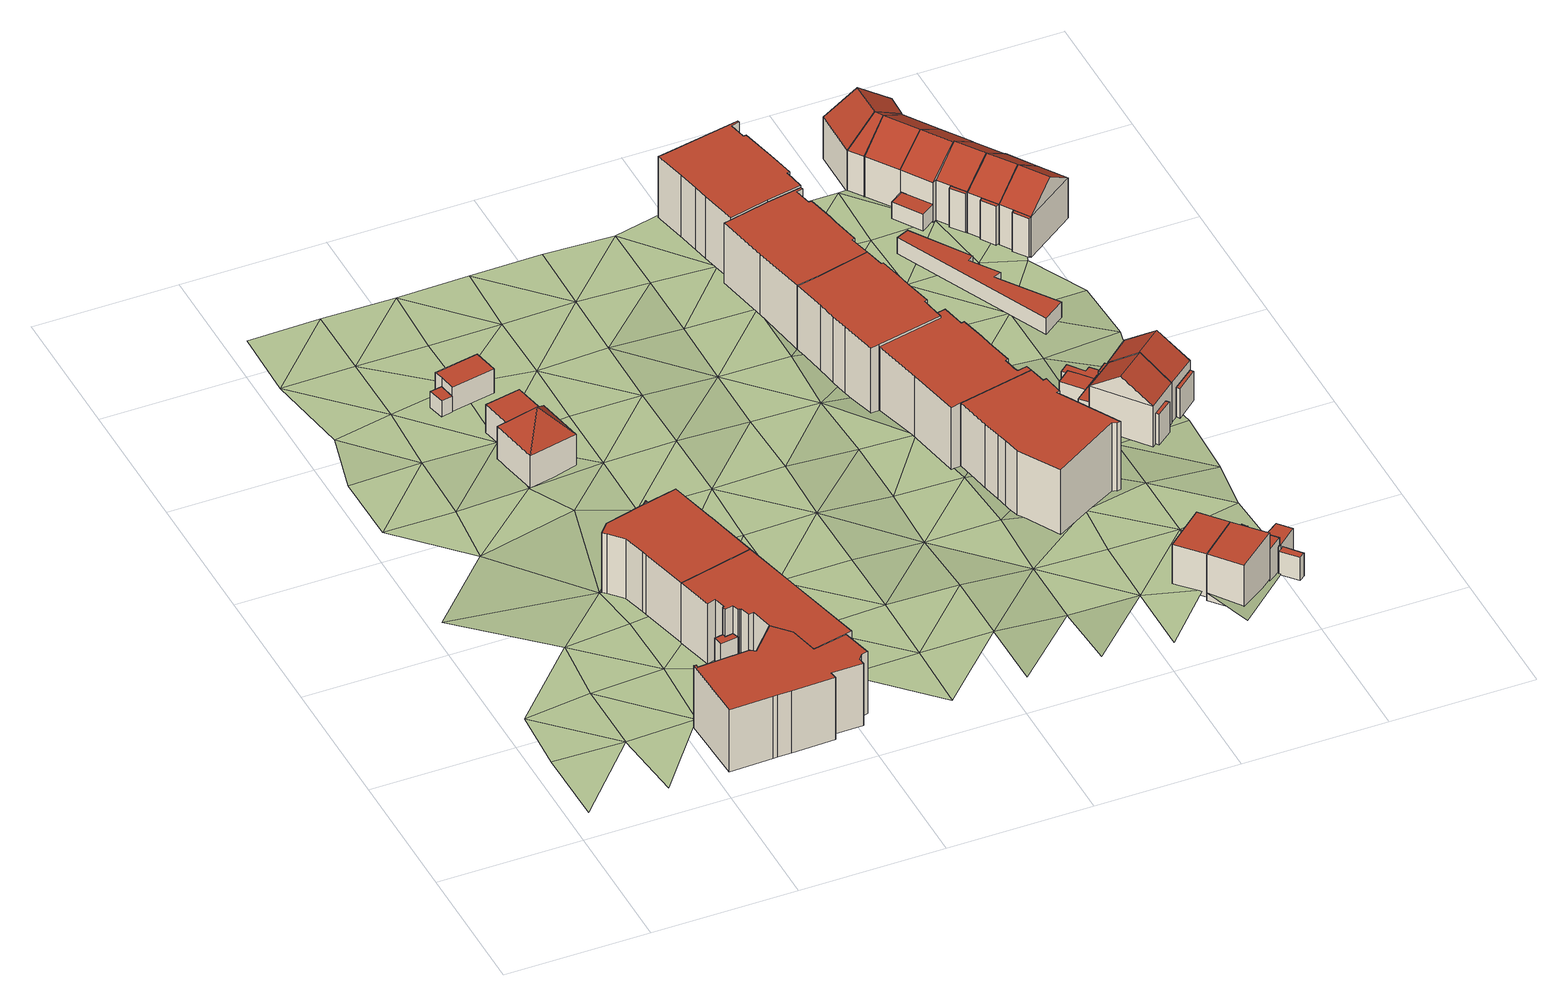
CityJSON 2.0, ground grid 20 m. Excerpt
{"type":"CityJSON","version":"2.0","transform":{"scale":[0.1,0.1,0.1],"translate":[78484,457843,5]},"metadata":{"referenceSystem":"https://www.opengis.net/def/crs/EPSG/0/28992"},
"CityObjects":{
"building1":{"type":"Building","attributes":{"RelativeEavesHeight":9.85,"AbsoluteEavesHeight":18.61,"RelativeRidgeHeight":9.85,"AbsoluteRidgeHeight":18.61,"roofType":"1000"},"geometry":[{"type":"Solid","lod":"2","boundaries":[[[[0,1,2,3]],[[1,4,5,2]],[[4,6,7,5]],[[6,8,9,7]],[[8,10,11,9]],[[10,12,13,11]],[[12,14,15,13]],[[14,16,17,15]],[[16,18,19,17]],[[18,20,21,19]],[[20,22,23,21]],[[22,24,25,23]],[[24,26,27,25]],[[26,28,29,27]],[[28,30,31,29]],[[30,32,33,31]],[[32,34,35,33]],[[34,36,37,35]],[[36,38,39,37]],[[38,40,41,39]],[[40,0,3,41]],[[40,38,36,34,32,30,28,26,24,22,20,18,16,14,12,10,8,6,4,1,0]],[[3,2,5,7,9,11,13,15,17,19,21,23,25,27,29,31,33,35,37,39,41]]]],"semantics":{"surfaces":[{"type":"WallSurface"},{"type":"RoofSurface","Slope":90,"Direction":0},{"type":"GroundSurface"}],"values":[[0,0,0,0,0,0,0,0,0,0,0,0,0,0,0,0,0,0,0,0,0,1,2]]}}]},
"building2":{"type":"Building","children":["building2-1","building2-2"]},
"building2-1":{"type":"BuildingPart","attributes":{"RelativeEavesHeight":5.04,"AbsoluteEavesHeight":14.31,"RelativeRidgeHeight":5.04,"AbsoluteRidgeHeight":14.31,"roofType":"1000"},"parents":["building2"],"geometry":[{"type":"Solid","lod":"2","boundaries":[[[[42,43,44,45]],[[43,46,47,44]],[[46,48,49,47]],[[48,50,51,49]],[[50,52,53,51]],[[52,42,45,53]],[[52,50,48,46,43,42]],[[45,44,47,49,51,53]]]],"semantics":{"surfaces":[{"type":"WallSurface"},{"type":"RoofSurface","Slope":90,"Direction":0},{"type":"GroundSurface"}],"values":[[0,0,0,0,0,0,1,2]]}}]},
"building2-2":{"type":"BuildingPart","attributes":{"RelativeEavesHeight":9.56,"AbsoluteEavesHeight":18.61,"RelativeRidgeHeight":9.56,"AbsoluteRidgeHeight":18.61,"roofType":"1000"},"parents":["building2"],"geometry":[{"type":"Solid","lod":"2","boundaries":[[[[54,55,56,57]],[[55,58,59,56]],[[58,60,61,59]],[[60,62,63,61]],[[62,64,65,63]],[[64,66,67,65]],[[66,68,69,67]],[[68,70,71,69]],[[70,72,73,71]],[[72,74,75,73]],[[74,40,76,75]],[[40,38,77,76]],[[38,36,78,77]],[[36,34,79,78]],[[34,80,81,79]],[[80,82,83,81]],[[82,84,85,83]],[[84,86,87,85]],[[86,88,89,87]],[[88,90,91,89]],[[90,54,57,91]],[[90,88,86,84,82,80,34,36,38,40,74,72,70,68,66,64,62,60,58,55,54]],[[57,56,59,61,63,65,67,69,71,73,75,76,77,78,79,81,83,85,87,89,91]]]],"semantics":{"surfaces":[{"type":"WallSurface"},{"type":"RoofSurface","Slope":90,"Direction":180},{"type":"GroundSurface"}],"values":[[0,0,0,0,0,0,0,0,0,0,0,0,0,0,0,0,0,0,0,0,0,1,2]]}}]},
"building3":{"type":"Building","attributes":{"RelativeEavesHeight":9.37,"AbsoluteEavesHeight":18.61,"RelativeRidgeHeight":9.37,"AbsoluteRidgeHeight":18.61,"roofType":"1000"},"geometry":[{"type":"Solid","lod":"2","boundaries":[[[[70,68,92,93]],[[68,94,95,92]],[[94,96,97,95]],[[96,98,99,97]],[[98,100,101,99]],[[100,102,103,101]],[[102,104,105,103]],[[104,106,107,105]],[[106,108,109,107]],[[108,110,111,109]],[[110,112,113,111]],[[112,114,115,113]],[[114,70,93,115]],[[114,112,110,108,106,104,102,100,98,96,94,68,70]],[[93,92,95,97,99,101,103,105,107,109,111,113,115]]]],"semantics":{"surfaces":[{"type":"WallSurface"},{"type":"RoofSurface","Slope":90,"Direction":0},{"type":"GroundSurface"}],"values":[[0,0,0,0,0,0,0,0,0,0,0,0,0,1,2]]}}]},
"building4":{"type":"Building","attributes":{"RelativeEavesHeight":3.61,"AbsoluteEavesHeight":12.9,"RelativeRidgeHeight":3.61,"AbsoluteRidgeHeight":12.9,"roofType":"1000"},"geometry":[{"type":"Solid","lod":"2","boundaries":[[[[116,117,118,119]],[[117,120,121,118]],[[120,122,123,121]],[[122,116,119,123]],[[122,120,117,116]],[[119,118,121,123]]]],"semantics":{"surfaces":[{"type":"WallSurface"},{"type":"RoofSurface","Slope":90,"Direction":0},{"type":"GroundSurface"}],"values":[[0,0,0,0,1,2]]}}]},
"building5":{"type":"Building","children":["building5-1","building5-2"]},
"building5-1":{"type":"BuildingPart","attributes":{"RelativeEavesHeight":5.06,"AbsoluteEavesHeight":13.68,"RelativeRidgeHeight":8.87,"AbsoluteRidgeHeight":17.49,"roofType":"1120"},"parents":["building5"],"geometry":[{"type":"Solid","lod":"2","boundaries":[[[[124,125,126,127]],[[125,128,129,126]],[[128,130,131,129]],[[130,124,127,131]],[[125,124,132]],[[128,125,132]],[[130,128,132]],[[124,130,132]],[[127,126,129,131]]]],"semantics":{"surfaces":[{"type":"WallSurface"},{"type":"RoofSurface","Slope":42.78,"Direction":259.05},{"type":"RoofSurface","Slope":42.77,"Direction":349.16},{"type":"RoofSurface","Slope":42.78,"Direction":79.16},{"type":"RoofSurface","Slope":42.77,"Direction":168.69},{"type":"GroundSurface"}],"values":[[0,0,0,0,1,2,3,4,5]]}}]},
"building5-2":{"type":"BuildingPart","attributes":{"RelativeEavesHeight":4.38,"AbsoluteEavesHeight":13.31,"RelativeRidgeHeight":4.38,"AbsoluteRidgeHeight":13.31,"roofType":"1000"},"parents":["building5"],"geometry":[{"type":"Solid","lod":"2","boundaries":[[[[133,134,135,136]],[[134,137,138,135]],[[137,139,140,138]],[[139,133,136,140]],[[139,137,134,133]],[[136,135,138,140]]]],"semantics":{"surfaces":[{"type":"WallSurface"},{"type":"RoofSurface","Slope":90,"Direction":169.07},{"type":"GroundSurface"}],"values":[[0,0,0,0,1,2]]}}]},
"building6":{"type":"Building","children":["building6-1","building6-2"]},
"building6-1":{"type":"BuildingPart","attributes":{"RelativeEavesHeight":2.48,"AbsoluteEavesHeight":11.59,"RelativeRidgeHeight":2.48,"AbsoluteRidgeHeight":11.59,"roofType":"1000"},"parents":["building6"],"geometry":[{"type":"Solid","lod":"2","boundaries":[[[[141,142,143,144]],[[142,145,146,143]],[[145,147,148,146]],[[147,141,144,148]],[[147,145,142,141]],[[144,143,146,148]]]],"semantics":{"surfaces":[{"type":"WallSurface"},{"type":"RoofSurface","Slope":90,"Direction":0},{"type":"GroundSurface"}],"values":[[0,0,0,0,1,2]]}}]},
"building6-2":{"type":"BuildingPart","attributes":{"RelativeEavesHeight":3.83,"AbsoluteEavesHeight":12.99,"RelativeRidgeHeight":3.83,"AbsoluteRidgeHeight":12.99,"roofType":"1000"},"parents":["building6"],"geometry":[{"type":"Solid","lod":"2","boundaries":[[[[149,150,151,152]],[[150,153,154,151]],[[153,155,156,154]],[[155,157,158,156]],[[157,149,152,158]],[[157,155,153,150,149]],[[152,151,154,156,158]]]],"semantics":{"surfaces":[{"type":"WallSurface"},{"type":"RoofSurface","Slope":90,"Direction":0},{"type":"GroundSurface"}],"values":[[0,0,0,0,0,1,2]]}}]},
"building7":{"type":"Building","attributes":{"RelativeEavesHeight":12.07,"AbsoluteEavesHeight":18.61,"RelativeRidgeHeight":12.07,"AbsoluteRidgeHeight":18.61,"roofType":"1000"},"geometry":[{"type":"Solid","lod":"2","boundaries":[[[[159,160,161,162]],[[160,163,164,161]],[[163,165,166,164]],[[165,167,168,166]],[[167,169,170,168]],[[169,171,172,170]],[[171,173,174,172]],[[173,175,176,174]],[[175,177,178,176]],[[177,179,180,178]],[[179,181,182,180]],[[181,183,184,182]],[[183,185,186,184]],[[185,187,188,186]],[[187,189,190,188]],[[189,191,192,190]],[[191,159,162,192]],[[191,189,187,185,183,181,179,177,175,173,171,169,167,165,163,160,159]],[[162,161,164,166,168,170,172,174,176,178,180,182,184,186,188,190,192]]]],"semantics":{"surfaces":[{"type":"WallSurface"},{"type":"RoofSurface","Slope":90,"Direction":0},{"type":"GroundSurface"}],"values":[[0,0,0,0,0,0,0,0,0,0,0,0,0,0,0,0,0,1,2]]}}]},
"building8":{"type":"Building","attributes":{"RelativeEavesHeight":11.74,"AbsoluteEavesHeight":18.32,"RelativeRidgeHeight":11.74,"AbsoluteRidgeHeight":18.32,"roofType":"1000"},"geometry":[{"type":"Solid","lod":"2","boundaries":[[[[193,194,195,196]],[[194,197,198,195]],[[197,199,200,198]],[[199,201,202,200]],[[201,203,204,202]],[[203,205,206,204]],[[205,207,208,206]],[[207,209,210,208]],[[209,211,212,210]],[[211,213,214,212]],[[213,215,216,214]],[[215,217,218,216]],[[217,219,220,218]],[[219,221,222,220]],[[221,223,224,222]],[[223,225,226,224]],[[225,193,196,226]],[[225,223,221,219,217,215,213,211,209,207,205,203,201,199,197,194,193]],[[196,195,198,200,202,204,206,208,210,212,214,216,218,220,222,224,226]]]],"semantics":{"surfaces":[{"type":"WallSurface"},{"type":"RoofSurface","Slope":90,"Direction":0},{"type":"GroundSurface"}],"values":[[0,0,0,0,0,0,0,0,0,0,0,0,0,0,0,0,0,1,2]]}}]},
"building9":{"type":"Building","attributes":{"RelativeEavesHeight":11.69,"AbsoluteEavesHeight":18.32,"RelativeRidgeHeight":11.69,"AbsoluteRidgeHeight":18.32,"roofType":"1000"},"geometry":[{"type":"Solid","lod":"2","boundaries":[[[[227,228,229,230]],[[228,231,232,229]],[[231,233,234,232]],[[233,235,236,234]],[[235,237,238,236]],[[237,239,240,238]],[[239,241,242,240]],[[241,201,202,242]],[[201,199,200,202]],[[199,243,244,200]],[[243,245,246,244]],[[245,247,248,246]],[[247,249,250,248]],[[249,251,252,250]],[[251,253,254,252]],[[253,227,230,254]],[[253,251,249,247,245,243,199,201,241,239,237,235,233,231,228,227]],[[230,229,232,234,236,238,240,242,202,200,244,246,248,250,252,254]]]],"semantics":{"surfaces":[{"type":"WallSurface"},{"type":"RoofSurface","Slope":90,"Direction":0},{"type":"GroundSurface"}],"values":[[0,0,0,0,0,0,0,0,0,0,0,0,0,0,0,0,1,2]]}}]},
"building10":{"type":"Building","attributes":{"RelativeEavesHeight":12.25,"AbsoluteEavesHeight":18.61,"RelativeRidgeHeight":12.25,"AbsoluteRidgeHeight":18.61,"roofType":"1000"},"geometry":[{"type":"Solid","lod":"2","boundaries":[[[[177,175,255,256]],[[175,173,257,255]],[[173,258,259,257]],[[258,260,261,259]],[[260,262,263,261]],[[262,264,265,263]],[[264,266,267,265]],[[266,268,269,267]],[[268,270,271,269]],[[270,272,273,271]],[[272,274,275,273]],[[274,276,277,275]],[[276,278,279,277]],[[278,280,281,279]],[[280,282,283,281]],[[282,284,285,283]],[[284,177,256,285]],[[284,282,280,278,276,274,272,270,268,266,264,262,260,258,173,175,177]],[[256,255,257,259,261,263,265,267,269,271,273,275,277,279,281,283,285]]]],"semantics":{"surfaces":[{"type":"WallSurface"},{"type":"RoofSurface","Slope":90,"Direction":0},{"type":"GroundSurface"}],"values":[[0,0,0,0,0,0,0,0,0,0,0,0,0,0,0,0,0,1,2]]}}]},
"building11":{"type":"Building","attributes":{"RelativeEavesHeight":12.56,"AbsoluteEavesHeight":18.91,"RelativeRidgeHeight":12.56,"AbsoluteRidgeHeight":18.91,"roofType":"1000"},"geometry":[{"type":"Solid","lod":"2","boundaries":[[[[286,287,265,267]],[[287,288,263,265]],[[288,289,290,263]],[[289,291,292,290]],[[291,293,294,292]],[[293,295,296,294]],[[295,297,298,296]],[[297,299,300,298]],[[299,301,302,300]],[[301,303,304,302]],[[303,305,306,304]],[[305,307,308,306]],[[307,309,310,308]],[[309,311,312,310]],[[311,313,314,312]],[[313,286,267,314]],[[313,311,309,307,305,303,301,299,297,295,293,291,289,288,287,286]],[[267,265,263,290,292,294,296,298,300,302,304,306,308,310,312,314]]]],"semantics":{"surfaces":[{"type":"WallSurface"},{"type":"RoofSurface","Slope":90,"Direction":0},{"type":"GroundSurface"}],"values":[[0,0,0,0,0,0,0,0,0,0,0,0,0,0,0,0,1,2]]}}]},
"building12":{"type":"Building","children":["building12-1","building12-2","building12-3"]},
"building12-1":{"type":"BuildingPart","attributes":{"RelativeEavesHeight":6.79,"AbsoluteEavesHeight":14.3,"RelativeRidgeHeight":6.79,"AbsoluteRidgeHeight":14.3,"roofType":"1000"},"parents":["building12"],"geometry":[{"type":"Solid","lod":"2","boundaries":[[[[315,316,317,318]],[[316,319,320,317]],[[319,321,322,320]],[[321,315,318,322]],[[321,319,316,315]],[[318,317,320,322]]]],"semantics":{"surfaces":[{"type":"WallSurface"},{"type":"RoofSurface","Slope":90,"Direction":0},{"type":"GroundSurface"}],"values":[[0,0,0,0,1,2]]}}]},
"building12-2":{"type":"BuildingPart","attributes":{"RelativeEavesHeight":4.45,"AbsoluteEavesHeight":11.6,"RelativeRidgeHeight":4.45,"AbsoluteRidgeHeight":11.6,"roofType":"1000"},"parents":["building12"],"geometry":[{"type":"Solid","lod":"2","boundaries":[[[[323,324,325,326]],[[324,327,328,325]],[[327,329,330,328]],[[329,323,326,330]],[[329,327,324,323]],[[326,325,328,330]]]],"semantics":{"surfaces":[{"type":"WallSurface"},{"type":"RoofSurface","Slope":90,"Direction":0},{"type":"GroundSurface"}],"values":[[0,0,0,0,1,2]]}}]},
"building12-3":{"type":"BuildingPart","attributes":{"RelativeEavesHeight":3.39,"AbsoluteEavesHeight":10.38,"RelativeRidgeHeight":3.39,"AbsoluteRidgeHeight":10.38,"roofType":"1000"},"parents":["building12"],"geometry":[{"type":"Solid","lod":"2","boundaries":[[[[331,332,333,334]],[[332,335,336,333]],[[335,337,338,336]],[[337,331,334,338]],[[337,335,332,331]],[[334,333,336,338]]]],"semantics":{"surfaces":[{"type":"WallSurface"},{"type":"RoofSurface","Slope":90,"Direction":0},{"type":"GroundSurface"}],"values":[[0,0,0,0,1,2]]}}]},
"building13":{"type":"Building","children":["building13-1","building13-2","building13-3","building13-4","building13-5","building13-6"]},
"building13-1":{"type":"BuildingPart","attributes":{"RelativeEavesHeight":3.86,"AbsoluteEavesHeight":10.39,"RelativeRidgeHeight":3.86,"AbsoluteRidgeHeight":10.39,"roofType":"1000"},"parents":["building13"],"geometry":[{"type":"Solid","lod":"2","boundaries":[[[[339,340,341,342]],[[340,343,344,341]],[[343,345,346,344]],[[345,339,342,346]],[[345,343,340,339]],[[342,341,344,346]]]],"semantics":{"surfaces":[{"type":"WallSurface"},{"type":"RoofSurface","Slope":90,"Direction":0},{"type":"GroundSurface"}],"values":[[0,0,0,0,1,2]]}}]},
"building13-2":{"type":"BuildingPart","attributes":{"RelativeEavesHeight":4.02,"AbsoluteEavesHeight":10.39,"RelativeRidgeHeight":4.02,"AbsoluteRidgeHeight":10.39,"roofType":"1000"},"parents":["building13"],"geometry":[{"type":"Solid","lod":"2","boundaries":[[[[347,348,349,350]],[[348,351,352,349]],[[351,343,353,352]],[[343,347,350,353]],[[343,351,348,347]],[[350,349,352,353]]]],"semantics":{"surfaces":[{"type":"WallSurface"},{"type":"RoofSurface","Slope":90,"Direction":0},{"type":"GroundSurface"}],"values":[[0,0,0,0,1,2]]}}]},
"building13-3":{"type":"BuildingPart","attributes":{"RelativeEavesHeight":3.58,"AbsoluteEavesHeight":9.78,"RelativeRidgeHeight":3.58,"AbsoluteRidgeHeight":9.78,"roofType":"1000"},"parents":["building13"],"geometry":[{"type":"Solid","lod":"2","boundaries":[[[[354,355,356,357]],[[355,358,359,356]],[[358,360,361,359]],[[360,354,357,361]],[[360,358,355,354]],[[357,356,359,361]]]],"semantics":{"surfaces":[{"type":"WallSurface"},{"type":"RoofSurface","Slope":90,"Direction":0},{"type":"GroundSurface"}],"values":[[0,0,0,0,1,2]]}}]},
"building13-4":{"type":"BuildingPart","attributes":{"RelativeEavesHeight":3.43,"AbsoluteEavesHeight":10.38,"RelativeRidgeHeight":3.43,"AbsoluteRidgeHeight":10.38,"roofType":"1000"},"parents":["building13"],"geometry":[{"type":"Solid","lod":"2","boundaries":[[[[337,335,336,338]],[[335,362,363,336]],[[362,364,365,363]],[[364,337,338,365]],[[364,362,335,337]],[[338,336,363,365]]]],"semantics":{"surfaces":[{"type":"WallSurface"},{"type":"RoofSurface","Slope":90,"Direction":0},{"type":"GroundSurface"}],"values":[[0,0,0,0,1,2]]}}]},
"building13-5":{"type":"BuildingPart","attributes":{"RelativeEavesHeight":7.33,"AbsoluteEavesHeight":14.3,"RelativeRidgeHeight":7.33,"AbsoluteRidgeHeight":14.3,"roofType":"1000"},"parents":["building13"],"geometry":[{"type":"Solid","lod":"2","boundaries":[[[[366,315,367,368]],[[315,321,369,367]],[[321,370,371,369]],[[370,366,368,371]],[[370,321,315,366]],[[368,367,369,371]]]],"semantics":{"surfaces":[{"type":"WallSurface"},{"type":"RoofSurface","Slope":90,"Direction":0},{"type":"GroundSurface"}],"values":[[0,0,0,0,1,2]]}}]},
"building13-6":{"type":"BuildingPart","attributes":{"RelativeEavesHeight":5.06,"AbsoluteEavesHeight":11.6,"RelativeRidgeHeight":5.06,"AbsoluteRidgeHeight":11.6,"roofType":"1000"},"parents":["building13"],"geometry":[{"type":"Solid","lod":"2","boundaries":[[[[329,327,372,373]],[[327,374,341,372]],[[374,375,376,341]],[[375,329,373,376]],[[375,374,327,329]],[[373,372,341,376]]]],"semantics":{"surfaces":[{"type":"WallSurface"},{"type":"RoofSurface","Slope":90,"Direction":0},{"type":"GroundSurface"}],"values":[[0,0,0,0,1,2]]}}]},
"building14":{"type":"Building","children":["building14-1","building14-2","building14-3","building14-4"]},
"building14-1":{"type":"BuildingPart","attributes":{"RelativeEavesHeight":6.4,"AbsoluteEavesHeight":13.35,"RelativeRidgeHeight":9.7,"AbsoluteRidgeHeight":16.65,"roofType":"1030"},"parents":["building14"],"geometry":[{"type":"Solid","lod":"2","boundaries":[[[[377,378,379,380]],[[378,381,382,379]],[[381,383,384,382]],[[383,377,380,384]],[[381,378,385]],[[377,383,386]],[[378,377,386,385]],[[383,381,385,386]],[[380,379,382,384]]]],"semantics":{"surfaces":[{"type":"WallSurface"},{"type":"RoofSurface","Slope":53.16,"Direction":321.56},{"type":"RoofSurface","Slope":53.16,"Direction":141.35},{"type":"GroundSurface"}],"values":[[0,0,0,0,0,0,1,2,3]]}}]},
"building14-2":{"type":"BuildingPart","attributes":{"RelativeEavesHeight":3.9,"AbsoluteEavesHeight":10.85,"RelativeRidgeHeight":3.9,"AbsoluteRidgeHeight":10.85,"roofType":"1000"},"parents":["building14"],"geometry":[{"type":"Solid","lod":"2","boundaries":[[[[387,388,389,380]],[[388,390,391,389]],[[390,392,379,391]],[[392,387,380,379]],[[392,390,388,387]],[[380,389,391,379]]]],"semantics":{"surfaces":[{"type":"WallSurface"},{"type":"RoofSurface","Slope":90,"Direction":0},{"type":"GroundSurface"}],"values":[[0,0,0,0,1,2]]}}]},
"building14-3":{"type":"BuildingPart","attributes":{"RelativeEavesHeight":3.12,"AbsoluteEavesHeight":10.19,"RelativeRidgeHeight":3.12,"AbsoluteRidgeHeight":10.19,"roofType":"1000"},"parents":["building14"],"geometry":[{"type":"Solid","lod":"2","boundaries":[[[[393,394,395,396]],[[394,397,398,395]],[[397,399,400,398]],[[399,401,402,400]],[[401,393,396,402]],[[401,399,397,394,393]],[[396,395,398,400,402]]]],"semantics":{"surfaces":[{"type":"WallSurface"},{"type":"RoofSurface","Slope":90,"Direction":0},{"type":"GroundSurface"}],"values":[[0,0,0,0,0,1,2]]}}]},
"building14-4":{"type":"BuildingPart","attributes":{"RelativeEavesHeight":4.85,"AbsoluteEavesHeight":11.91,"RelativeRidgeHeight":4.85,"AbsoluteRidgeHeight":11.91,"roofType":"1000"},"parents":["building14"],"geometry":[{"type":"Solid","lod":"2","boundaries":[[[[403,404,405,406]],[[404,407,408,405]],[[407,409,410,408]],[[409,403,406,410]],[[409,407,404,403]],[[406,405,408,410]]]],"semantics":{"surfaces":[{"type":"WallSurface"},{"type":"RoofSurface","Slope":90,"Direction":0},{"type":"GroundSurface"}],"values":[[0,0,0,0,1,2]]}}]},
"building15":{"type":"Building","children":["building15-1","building15-2","building15-3","building15-4"]},
"building15-1":{"type":"BuildingPart","attributes":{"RelativeEavesHeight":4.31,"AbsoluteEavesHeight":11.48,"RelativeRidgeHeight":4.31,"AbsoluteRidgeHeight":11.48,"roofType":"1000"},"parents":["building15"],"geometry":[{"type":"Solid","lod":"2","boundaries":[[[[411,412,413,414]],[[412,415,416,413]],[[415,417,418,416]],[[417,411,414,418]],[[417,415,412,411]],[[414,413,416,418]]]],"semantics":{"surfaces":[{"type":"WallSurface"},{"type":"RoofSurface","Slope":90,"Direction":0},{"type":"GroundSurface"}],"values":[[0,0,0,0,1,2]]}}]},
"building15-2":{"type":"BuildingPart","attributes":{"RelativeEavesHeight":2.87,"AbsoluteEavesHeight":9.78,"RelativeRidgeHeight":2.87,"AbsoluteRidgeHeight":9.78,"roofType":"1000"},"parents":["building15"],"geometry":[{"type":"Solid","lod":"2","boundaries":[[[[419,420,421,422]],[[420,423,424,421]],[[423,425,426,424]],[[425,427,428,426]],[[427,429,430,428]],[[429,431,432,430]],[[431,433,434,432]],[[433,435,436,434]],[[435,437,438,436]],[[437,439,440,438]],[[439,419,422,440]],[[439,437,435,433,431,429,427,425,423,420,419]],[[422,421,424,426,428,430,432,434,436,438,440]]]],"semantics":{"surfaces":[{"type":"WallSurface"},{"type":"RoofSurface","Slope":90,"Direction":180},{"type":"GroundSurface"}],"values":[[0,0,0,0,0,0,0,0,0,0,0,1,2]]}}]},
"building15-3":{"type":"BuildingPart","attributes":{"RelativeEavesHeight":4.63,"AbsoluteEavesHeight":11.91,"RelativeRidgeHeight":4.63,"AbsoluteRidgeHeight":11.91,"roofType":"1000"},"parents":["building15"],"geometry":[{"type":"Solid","lod":"2","boundaries":[[[[441,442,443,444]],[[442,445,446,443]],[[445,447,448,446]],[[447,441,444,448]],[[447,445,442,441]],[[444,443,446,448]]]],"semantics":{"surfaces":[{"type":"WallSurface"},{"type":"RoofSurface","Slope":90,"Direction":0},{"type":"GroundSurface"}],"values":[[0,0,0,0,1,2]]}}]},
"building15-4":{"type":"BuildingPart","attributes":{"RelativeEavesHeight":6.18,"AbsoluteEavesHeight":13.35,"RelativeRidgeHeight":9.48,"AbsoluteRidgeHeight":16.65,"roofType":"1030"},"parents":["building15"],"geometry":[{"type":"Solid","lod":"2","boundaries":[[[[449,381,450,451]],[[381,452,414,450]],[[452,453,454,414]],[[453,449,451,454]],[[452,381,455]],[[449,453,456]],[[381,449,456,455]],[[453,452,455,456]],[[451,450,414,454]]]],"semantics":{"surfaces":[{"type":"WallSurface"},{"type":"RoofSurface","Slope":53.66,"Direction":140.79},{"type":"RoofSurface","Slope":53.66,"Direction":320.32},{"type":"GroundSurface"}],"values":[[0,0,0,0,0,0,1,2,3]]}}]},
"building16":{"type":"Building","attributes":{"RelativeEavesHeight":2.44,"AbsoluteEavesHeight":8.48,"RelativeRidgeHeight":2.44,"AbsoluteRidgeHeight":8.48,"roofType":"1000"},"geometry":[{"type":"Solid","lod":"2","boundaries":[[[[457,458,459,460]],[[458,461,462,459]],[[461,463,464,462]],[[463,465,466,464]],[[465,467,468,466]],[[467,469,470,468]],[[469,471,472,470]],[[471,457,460,472]],[[471,469,467,465,463,461,458,457]],[[460,459,462,464,466,468,470,472]]]],"semantics":{"surfaces":[{"type":"WallSurface"},{"type":"RoofSurface","Slope":90,"Direction":0},{"type":"GroundSurface"}],"values":[[0,0,0,0,0,0,0,0,1,2]]}}]},
"building17":{"type":"Building","children":["building17-1","building17-2"]},
"building17-1":{"type":"BuildingPart","attributes":{"RelativeEavesHeight":6.51,"AbsoluteEavesHeight":12.1,"RelativeRidgeHeight":9.7,"AbsoluteRidgeHeight":15.29,"roofType":"1030"},"parents":["building17"],"geometry":[{"type":"Solid","lod":"2","boundaries":[[[[473,474,475,476]],[[474,477,478,475]],[[477,479,480,478]],[[479,473,476,480]],[[477,474,481]],[[473,479,482]],[[474,473,482,481]],[[479,477,481,482]],[[476,475,478,480]]]],"semantics":{"surfaces":[{"type":"WallSurface"},{"type":"RoofSurface","Slope":56.31,"Direction":236.57},{"type":"RoofSurface","Slope":56.39,"Direction":62.44},{"type":"GroundSurface"}],"values":[[0,0,0,0,0,0,1,2,3]]}}]},
"building17-2":{"type":"BuildingPart","attributes":{"RelativeEavesHeight":6.57,"AbsoluteEavesHeight":12.1,"RelativeRidgeHeight":9.76,"AbsoluteRidgeHeight":15.29,"roofType":"1030"},"parents":["building17"],"geometry":[{"type":"Solid","lod":"2","boundaries":[[[[474,483,484,485]],[[483,486,487,484]],[[486,477,488,487]],[[477,474,485,488]],[[486,483,489]],[[474,477,481]],[[483,474,481,489]],[[477,486,489,481]],[[485,484,487,488]]]],"semantics":{"surfaces":[{"type":"WallSurface"},{"type":"RoofSurface","Slope":54.99,"Direction":270.07},{"type":"RoofSurface","Slope":54.94,"Direction":90.62},{"type":"GroundSurface"}],"values":[[0,0,0,0,0,0,1,2,3]]}}]},
"building18":{"type":"Building","attributes":{"RelativeEavesHeight":6.51,"AbsoluteEavesHeight":12.1,"RelativeRidgeHeight":9.69,"AbsoluteRidgeHeight":15.29,"roofType":"1030"},"geometry":[{"type":"Solid","lod":"2","boundaries":[[[[490,473,476,491]],[[473,479,480,476]],[[479,492,493,480]],[[492,490,491,493]],[[479,473,482]],[[490,492,494]],[[473,490,494,482]],[[492,479,482,494]],[[491,476,480,493]]]],"semantics":{"surfaces":[{"type":"WallSurface"},{"type":"RoofSurface","Slope":56.1,"Direction":235.72},{"type":"RoofSurface","Slope":56.1,"Direction":55.79},{"type":"GroundSurface"}],"values":[[0,0,0,0,0,0,1,2,3]]}}]},
"building19":{"type":"Building","children":["building19-1","building19-2"]},
"building19-1":{"type":"BuildingPart","attributes":{"RelativeEavesHeight":6.51,"AbsoluteEavesHeight":12.1,"RelativeRidgeHeight":9.69,"AbsoluteRidgeHeight":15.29,"roofType":"1030"},"parents":["building19"],"geometry":[{"type":"Solid","lod":"2","boundaries":[[[[492,495,496,493]],[[495,497,498,496]],[[497,490,491,498]],[[490,492,493,491]],[[497,495,499]],[[492,490,494]],[[495,492,494,499]],[[490,497,499,494]],[[493,496,498,491]]]],"semantics":{"surfaces":[{"type":"WallSurface"},{"type":"RoofSurface","Slope":56.08,"Direction":55.81},{"type":"RoofSurface","Slope":56.08,"Direction":235.78},{"type":"GroundSurface"}],"values":[[0,0,0,0,0,0,1,2,3]]}}]},
"building19-2":{"type":"BuildingPart","attributes":{"RelativeEavesHeight":2.61,"AbsoluteEavesHeight":8.66,"RelativeRidgeHeight":2.61,"AbsoluteRidgeHeight":8.66,"roofType":"1000"},"parents":["building19"],"geometry":[{"type":"Solid","lod":"2","boundaries":[[[[500,501,502,503]],[[501,504,505,502]],[[504,506,507,505]],[[506,500,503,507]],[[506,504,501,500]],[[503,502,505,507]]]],"semantics":{"surfaces":[{"type":"WallSurface"},{"type":"RoofSurface","Slope":90,"Direction":0},{"type":"GroundSurface"}],"values":[[0,0,0,0,1,2]]}}]},
"building20":{"type":"Building","children":["building20-1","building20-2"]},
"building20-1":{"type":"BuildingPart","attributes":{"RelativeEavesHeight":6.47,"AbsoluteEavesHeight":12.1,"RelativeRidgeHeight":9.66,"AbsoluteRidgeHeight":15.29,"roofType":"1030"},"parents":["building20"],"geometry":[{"type":"Solid","lod":"2","boundaries":[[[[508,509,510,511]],[[509,512,513,510]],[[512,514,515,513]],[[514,508,511,515]],[[512,509,516]],[[508,514,517]],[[509,508,517,516]],[[514,512,516,517]],[[511,510,513,515]]]],"semantics":{"surfaces":[{"type":"WallSurface"},{"type":"RoofSurface","Slope":54.31,"Direction":55.54},{"type":"RoofSurface","Slope":54.3,"Direction":234.99},{"type":"GroundSurface"}],"values":[[0,0,0,0,0,0,1,2,3]]}}]},
"building20-2":{"type":"BuildingPart","attributes":{"RelativeEavesHeight":6.11,"AbsoluteEavesHeight":12.1,"RelativeRidgeHeight":6.11,"AbsoluteRidgeHeight":12.1,"roofType":"1000"},"parents":["building20"],"geometry":[{"type":"Solid","lod":"2","boundaries":[[[[512,518,519,520]],[[518,521,522,519]],[[521,523,524,522]],[[523,512,520,524]],[[523,521,518,512]],[[520,519,522,524]]]],"semantics":{"surfaces":[{"type":"WallSurface"},{"type":"RoofSurface","Slope":90,"Direction":0},{"type":"GroundSurface"}],"values":[[0,0,0,0,1,2]]}}]},
"building21":{"type":"Building","children":["building21-1","building21-2"]},
"building21-1":{"type":"BuildingPart","attributes":{"RelativeEavesHeight":6.44,"AbsoluteEavesHeight":12.1,"RelativeRidgeHeight":9.63,"AbsoluteRidgeHeight":15.29,"roofType":"1030"},"parents":["building21"],"geometry":[{"type":"Solid","lod":"2","boundaries":[[[[525,526,527,528]],[[526,529,530,527]],[[529,531,532,530]],[[531,525,528,532]],[[529,526,533]],[[525,531,534]],[[526,525,534,533]],[[531,529,533,534]],[[528,527,530,532]]]],"semantics":{"surfaces":[{"type":"WallSurface"},{"type":"RoofSurface","Slope":54.35,"Direction":55.72},{"type":"RoofSurface","Slope":54.35,"Direction":235.53},{"type":"GroundSurface"}],"values":[[0,0,0,0,0,0,1,2,3]]}}]},
"building21-2":{"type":"BuildingPart","attributes":{"RelativeEavesHeight":6.15,"AbsoluteEavesHeight":12.1,"RelativeRidgeHeight":6.15,"AbsoluteRidgeHeight":12.1,"roofType":"1000"},"parents":["building21"],"geometry":[{"type":"Solid","lod":"2","boundaries":[[[[529,535,536,537]],[[535,538,539,536]],[[538,540,541,539]],[[540,529,537,541]],[[540,538,535,529]],[[537,536,539,541]]]],"semantics":{"surfaces":[{"type":"WallSurface"},{"type":"RoofSurface","Slope":90,"Direction":0},{"type":"GroundSurface"}],"values":[[0,0,0,0,1,2]]}}]},
"building22":{"type":"Building","children":["building22-1","building22-2"]},
"building22-1":{"type":"BuildingPart","attributes":{"RelativeEavesHeight":6.39,"AbsoluteEavesHeight":12.1,"RelativeRidgeHeight":9.58,"AbsoluteRidgeHeight":15.29,"roofType":"1030"},"parents":["building22"],"geometry":[{"type":"Solid","lod":"2","boundaries":[[[[526,542,543,527]],[[542,544,545,543]],[[544,529,530,545]],[[529,526,527,530]],[[544,542,546]],[[526,529,533]],[[542,526,533,546]],[[529,544,546,533]],[[527,543,545,530]]]],"semantics":{"surfaces":[{"type":"WallSurface"},{"type":"RoofSurface","Slope":54.39,"Direction":56.02},{"type":"RoofSurface","Slope":54.39,"Direction":236.41},{"type":"GroundSurface"}],"values":[[0,0,0,0,0,0,1,2,3]]}}]},
"building22-2":{"type":"BuildingPart","attributes":{"RelativeEavesHeight":6.12,"AbsoluteEavesHeight":12.1,"RelativeRidgeHeight":6.12,"AbsoluteRidgeHeight":12.1,"roofType":"1000"},"parents":["building22"],"geometry":[{"type":"Solid","lod":"2","boundaries":[[[[544,547,548,549]],[[547,550,551,548]],[[550,552,553,551]],[[552,544,549,553]],[[552,550,547,544]],[[549,548,551,553]]]],"semantics":{"surfaces":[{"type":"WallSurface"},{"type":"RoofSurface","Slope":90,"Direction":0},{"type":"GroundSurface"}],"values":[[0,0,0,0,1,2]]}}]},
"terrain1":{"type":"TINRelief","geometry":[{"type":"CompositeSurface","lod":"2","boundaries":[[[554,555,556]],[[557,554,556]],[[557,556,558]],[[557,558,559]],[[556,560,561]],[[558,556,561]],[[562,559,563]],[[559,558,564]],[[558,561,564]],[[565,562,563]],[[566,567,568]],[[567,565,569]],[[559,564,570]],[[561,571,572]],[[567,569,568]],[[573,566,568]],[[559,570,563]],[[564,561,574]],[[575,573,576]],[[561,572,574]],[[569,565,577]],[[573,568,576]],[[565,563,578]],[[579,575,580]],[[570,564,581]],[[575,576,582]],[[568,569,583]],[[563,570,581]],[[564,574,581]],[[565,578,577]],[[575,582,580]],[[576,568,583]],[[572,584,585]],[[569,577,583]],[[574,572,585]],[[563,586,578]],[[582,576,587]],[[563,581,588]],[[563,588,586]],[[576,583,587]],[[574,589,581]],[[574,585,589]],[[577,578,590]],[[583,577,590]],[[580,582,591]],[[582,587,592]],[[578,586,590]],[[582,592,591]],[[581,589,593]],[[588,581,594]],[[587,583,595]],[[583,590,596]],[[589,585,597]],[[581,593,594]],[[586,588,598]],[[585,599,597]],[[583,596,595]],[[592,587,600]],[[588,594,598]],[[593,589,601]],[[590,586,602]],[[591,592,600]],[[589,597,601]],[[587,595,600]],[[586,598,602]],[[596,590,603]],[[594,593,604]],[[593,601,605]],[[595,596,603]],[[597,599,606]],[[590,602,603]],[[591,600,607]],[[598,594,604]],[[593,605,604]],[[601,597,608]],[[600,595,609]],[[595,603,610]],[[602,598,611]],[[597,606,608]],[[598,604,612]],[[607,600,609]],[[605,601,613]],[[595,610,609]],[[598,612,611]],[[604,605,613]],[[603,602,614]],[[601,608,613]],[[610,603,614]],[[606,615,616]],[[607,609,617]],[[602,611,614]],[[612,604,618]],[[604,613,619]],[[608,606,620]],[[609,610,621]],[[604,619,618]],[[610,614,622]],[[611,612,623]],[[613,608,620]],[[606,616,620]],[[610,622,621]],[[614,611,623]],[[617,609,624]],[[612,618,623]],[[619,613,625]],[[609,621,624]],[[613,620,626]],[[616,627,628]],[[622,614,629]],[[618,619,630]],[[614,623,631]],[[613,626,625]],[[620,616,628]],[[623,618,630]],[[614,631,629]],[[619,625,630]],[[621,622,632]],[[624,621,632]],[[622,629,632]],[[626,620,633]],[[620,628,634]],[[620,634,633]],[[631,623,635]],[[628,636,637]],[[623,630,638]],[[624,632,639]],[[625,626,640]],[[630,625,641]],[[629,631,642]],[[626,633,640]],[[623,638,635]],[[634,628,643]],[[632,629,644]],[[628,637,643]],[[631,635,642]],[[625,640,641]],[[630,641,638]],[[633,634,643]],[[639,632,645]],[[629,642,644]],[[640,633,646]],[[632,644,645]],[[637,647,648]],[[633,643,646]],[[638,641,649]],[[635,638,650]],[[643,637,648]],[[641,640,651]],[[638,649,650]],[[642,635,652]],[[640,646,653]],[[649,641,651]],[[644,642,654]],[[635,650,652]],[[640,653,651]],[[646,643,655]],[[643,648,655]],[[642,652,654]],[[645,644,656]],[[649,651,657]],[[650,649,658]],[[653,646,659]],[[646,655,659]],[[644,654,656]],[[652,650,658]],[[649,657,658]],[[651,653,660]],[[653,659,661]],[[657,651,660]],[[654,652,662]],[[653,661,660]],[[652,658,663]],[[656,654,662]],[[652,663,662]],[[658,657,664]],[[657,660,664]],[[663,658,665]],[[656,662,666]],[[658,664,667]],[[658,667,665]],[[662,663,668]],[[663,665,668]],[[666,662,668]],[[666,668,669]]]}]}
},
"vertices":[
[405,44,136],[396,42,136],[396,42,38],[405,44,38],[390,34,136],[390,34,38],[391,25,136],[391,25,38],[347,24,136],[347,24,38],[348,14,136],[348,14,38],[288,12,136],[288,12,38],[269,12,136],[269,12,38],[263,12,136],[263,12,38],[202,10,136],[202,10,38],[199,108,136],[199,108,38],[202,108,136],[202,108,38],[202,103,136],[202,103,38],[270,107,136],[270,107,38],[274,107,136],[274,107,38],[281,102,136],[281,102,38],[316,140,136],[316,140,38],[316,141,136],[316,141,38],[338,117,136],[338,117,38],[347,76,136],[347,76,38],[395,86,136],[395,86,38],
[269,181,93],[267,195,93],[267,195,43],[269,181,43],[279,197,93],[279,197,43],[280,192,93],[280,192,43],[291,194,93],[291,194,43],[294,185,93],[294,185,43],
[291,194,136],[280,192,136],[280,192,41],[291,194,41],[279,197,136],[279,197,41],[281,198,136],[281,198,41],[280,199,136],[280,199,41],[277,215,136],[277,215,41],[265,211,136],[265,211,41],[252,262,136],[252,262,41],[357,287,136],[357,287,41],[376,208,136],[376,208,41],[404,89,136],[404,89,41],[395,86,41],[347,76,41],[338,117,41],[316,141,41],[309,172,136],[309,172,41],[302,171,136],[302,171,41],[298,185,136],[298,185,41],[296,184,136],[296,184,41],[296,186,136],[296,186,41],[294,185,136],[294,185,41],
[252,262,42],[357,287,42],[236,330,136],[236,330,42],[234,337,136],[234,337,42],[226,369,136],[226,369,42],[209,387,136],[209,387,42],[204,392,136],[204,392,42],[217,407,136],[217,407,42],[272,421,136],[272,421,42],[323,433,136],[323,433,42],[338,369,136],[338,369,42],[340,362,136],[340,362,42],[344,344,136],[344,344,42],
[323,433,79],[272,421,79],[272,421,43],[323,433,43],[265,448,79],[265,448,43],[309,492,79],[309,492,43],
[212,622,87],[199,691,87],[199,691,36],[212,622,36],[268,705,87],[268,705,36],[281,636,87],[281,636,36],[240,663,125],
[215,694,83],[206,741,83],[206,741,39],[215,694,39],[256,751,83],[256,751,39],[265,704,83],[265,704,39],
[168,789,66],[163,812,66],[163,812,41],[168,789,41],[180,815,66],[180,815,41],[184,792,66],[184,792,41],
[180,815,80],[177,827,80],[177,827,42],[180,815,42],[239,839,80],[239,839,42],[246,804,80],[246,804,42],[184,792,80],[184,792,42],
[759,617,136],[761,607,136],[761,607,15],[759,617,15],[669,587,136],[669,587,15],[656,584,136],[656,584,15],[645,636,136],[645,636,15],[640,660,136],[640,660,15],[635,687,136],[635,687,15],[625,734,136],[625,734,15],[660,741,136],[660,741,15],[731,759,136],[731,759,15],[737,731,136],[737,731,15],[740,731,136],[740,731,15],[748,695,136],[748,695,15],[750,683,136],[750,683,15],[751,678,136],[751,678,15],[759,642,136],[759,642,15],[755,641,136],[755,641,15],
[802,479,133],[804,473,133],[804,473,16],[802,479,16],[818,476,133],[818,476,16],[820,467,133],[820,467,16],[714,444,133],[714,444,16],[699,440,133],[699,440,16],[684,515,133],[684,515,16],[669,587,133],[669,587,16],[761,607,133],[761,607,16],[759,617,133],[759,617,16],[773,620,133],[773,620,16],[780,587,133],[780,587,16],[784,588,133],[784,588,16],[792,553,133],[792,553,16],[795,536,133],[795,536,16],[803,498,133],[803,498,16],[799,497,133],[799,497,16],
[878,329,133],[873,328,133],[873,328,16],[878,329,16],[867,331,133],[867,331,16],[771,273,133],[771,273,16],[738,329,133],[738,329,16],[733,353,133],[733,353,16],[730,368,133],[730,368,16],[724,393,133],[724,393,16],[825,443,133],[825,443,16],[830,444,133],[830,444,16],[834,419,133],[834,419,16],[835,415,133],[835,415,16],[830,414,133],[830,414,16],[838,400,133],[838,400,16],
[660,741,14],[731,759,14],[625,734,14],[609,809,136],[609,809,14],[594,884,136],[594,884,14],[604,886,136],[604,886,14],[660,899,136],[660,899,14],[709,908,136],[709,908,14],[710,904,136],[710,904,14],[701,902,136],[701,902,14],[706,878,136],[706,878,14],[710,878,136],[710,878,14],[718,841,136],[718,841,14],[719,834,136],[719,834,14],[720,828,136],[720,828,14],[728,789,136],[728,789,14],[724,788,136],[724,788,14],
[709,908,139],[660,899,139],[604,886,139],[593,936,139],[593,936,14],[589,957,139],[589,957,14],[583,987,139],[583,987,14],[573,1033,139],[573,1033,14],[585,1035,139],[585,1035,14],[691,1056,139],[691,1056,14],[692,1053,139],[692,1053,14],[680,1050,139],[680,1050,14],[685,1026,139],[685,1026,14],[689,1026,139],[689,1026,14],[700,977,139],[700,977,14],[708,938,139],[708,938,14],[704,937,139],[704,937,14],
[887,93,93],[856,128,93],[856,128,25],[887,93,25],[910,174,93],[910,174,25],[940,139,93],[940,139,25],
[910,174,66],[931,192,66],[931,192,21],[910,174,21],[961,157,66],[961,157,21],[940,139,66],[940,139,21],
[957,162,54],[971,173,54],[971,173,20],[957,162,20],[974,169,54],[974,169,20],[961,157,54],[961,157,20],
[992,113,54],[996,116,54],[996,116,15],[992,113,15],[997,115,54],[997,115,15],[993,112,54],[993,112,15],
[979,135,54],[1010,157,54],[1010,157,14],[979,135,14],[1025,139,54],[1025,139,14],[997,115,14],
[1002,119,48],[1020,96,48],[1020,96,12],[1002,119,12],[1012,90,48],[1012,90,12],[993,112,48],[993,112,12],
[976,167,54],[976,167,20],[963,155,54],[963,155,20],
[920,54,93],[887,93,20],[920,54,20],[940,139,20],[975,99,93],[975,99,20],
[961,157,15],[940,139,15],[996,116,66],[975,99,66],[975,99,15],
[897,464,84],[938,496,84],[938,496,20],[897,464,20],[992,427,84],[992,427,20],[952,395,84],[952,395,20],[965,462,116],[924,429,116],
[897,464,59],[887,475,59],[887,475,20],[928,508,59],[928,508,20],[938,496,59],
[909,493,52],[884,524,52],[884,524,21],[909,493,21],[902,539,52],[902,539,21],[913,527,52],[913,527,21],[928,508,52],[928,508,21],
[978,416,69],[982,411,69],[982,411,21],[978,416,21],[960,394,69],[960,394,21],[957,399,69],[957,399,21],
[937,497,65],[929,507,65],[929,507,22],[937,497,22],[943,519,65],[943,519,22],[951,509,65],[951,509,22],
[943,519,48],[929,507,48],[929,507,19],[943,519,19],[913,527,48],[913,527,19],[902,539,48],[902,539,19],[896,545,48],[896,545,19],[908,555,48],[908,555,19],[924,534,48],[924,534,19],[931,539,48],[931,539,19],[945,522,48],[945,522,19],[954,512,48],[954,512,19],[951,509,48],[951,509,19],
[1034,454,69],[1004,429,69],[1004,429,23],[1034,454,23],[1001,434,69],[1001,434,23],[1031,458,69],[1031,458,23],
[1031,458,84],[992,427,22],[1031,458,22],[937,497,84],[974,528,84],[974,528,22],[964,462,116],[1002,493,116],
[828,883,35],[846,891,35],[846,891,10],[828,883,10],[898,812,35],[898,812,10],[890,806,35],[890,806,10],[916,768,35],[916,768,10],[905,763,35],[905,763,10],[960,684,35],[960,684,10],[929,662,35],[929,662,10],
[839,1004,71],[825,1024,71],[825,1024,6],[839,1004,6],[916,1062,71],[916,1062,6],[916,1060,71],[916,1060,6],[871,1043,103],[877,1032,103],
[825,1096,71],[825,1096,5],[825,1024,5],[917,1094,71],[917,1094,5],[916,1062,5],[871,1095,103],
[868,962,71],[868,962,6],[946,1015,71],[946,1015,6],[907,988,103],
[973,976,71],[973,976,6],[895,922,71],[895,922,6],[934,949,103],
[895,922,37],[875,909,37],[875,909,11],[895,922,11],[850,947,37],[850,947,11],[869,960,37],[869,960,11],
[973,975,71],[999,937,71],[999,937,6],[973,975,6],[926,888,71],[926,888,6],[899,926,71],[899,926,6],[963,912,103],[936,950,103],
[922,885,71],[922,885,10],[926,888,10],[908,904,71],[908,904,10],[912,908,71],[912,908,10],
[1000,937,71],[1025,899,71],[1025,899,7],[1000,937,7],[951,850,71],[951,850,7],[925,887,71],[925,887,7],[988,875,103],[962,912,103],
[946,847,71],[946,847,10],[951,850,10],[933,866,71],[933,866,10],[937,870,71],[937,870,10],
[1050,862,71],[1050,862,7],[977,811,71],[977,811,7],[1014,836,103],
[973,808,71],[973,808,10],[977,811,10],[959,828,71],[959,828,10],[963,832,71],[963,832,10],
[11,120,37],[13,12,36],[111,118,37],[17,211,37],[110,220,39],[118,314,41],[122,14,37],[207,119,40],[5,429,34],[200,391,43],[211,223,42],[101,527,34],[10,719,36],[11,619,35],[110,720,38],[110,620,34],[209,320,43],[210,11,38],[305,122,42],[29,802,41],[291,185,43],[10,921,42],[113,819,41],[210,622,36],[243,559,36],[11,1021,44],[109,1020,46],[339,336,43],[111,920,44],[210,716,40],[317,20,39],[410,119,42],[310,520,43],[211,834,44],[327,423,43],[408,220,42],[310,620,44],[211,1018,47],[209,918,45],[410,321,42],[409,421,42],[311,819,44],[310,721,44],[510,121,42],[411,520,43],[509,21,41],[309,919,45],[510,221,45],[409,620,46],[408,719,46],[508,421,45],[509,319,45],[610,119,44],[311,1020,47],[610,220,44],[409,919,47],[408,820,47],[510,622,41],[511,520,45],[608,321,38],[510,719,41],[611,21,44],[710,119,36],[410,1021,47],[610,519,39],[611,419,38],[710,220,36],[510,919,43],[511,821,42],[605,621,40],[509,1020,44],[706,416,38],[713,323,37],[711,19,44],[809,120,34],[609,818,43],[685,515,40],[609,718,41],[598,913,44],[818,302,32],[810,219,34],[737,723,16],[809,19,34],[883,97,35],[759,624,16],[581,1036,45],[825,414,16],[810,522,16],[715,823,15],[909,221,31],[710,921,13],[711,1020,11],[910,324,29],[909,20,34],[1013,126,12],[813,623,15],[810,718,13],[898,521,23],[811,819,13],[915,421,17],[809,920,10],[998,243,27],[811,1020,11],[905,618,12],[905,718,10],[1008,319,25],[990,536,24],[1012,419,24],[897,921,11],[911,823,11],[1010,620,18],[969,804,10],[934,1033,6],[1010,719,11],[1011,923,7],[1011,1020,5]
]}
